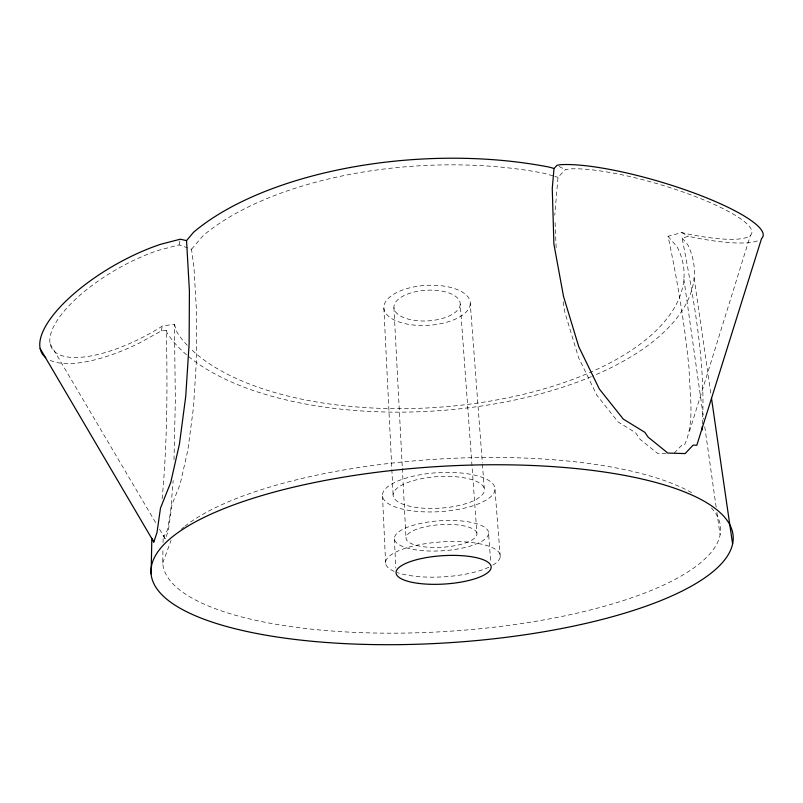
<?xml version="1.0" encoding="UTF-8"?>
<svg xmlns="http://www.w3.org/2000/svg" width="803" height="803" viewBox="0 0 803 803"><rect width="100%" height="100%" fill="white"/><g stroke="black" fill="none" stroke-linecap="round" stroke-linejoin="round"><path stroke-width="0.6" stroke-dasharray="4.01 3.01" d="M711.408 507.877A279.454 86.272 -3.6 0 1 480.114 628.719A279.454 86.272 -3.6 0 1 162.728 563.064L162.959 548.63M163.059 542.607L163.18 535.39L163.922 536.655L167.616 529.759L170.748 510.407L173.147 480.555M174 459.768L175.355 399.302L174.402 324.282L162.306 325.988L159.576 327.845A96.019 36.115 -29.8 0 1 49.816 340.843A96.019 36.115 -29.8 0 1 158.03 250.436L179.109 244.905L191.536 249.251L194.015 268.282L196.574 312.658L196.434 360.326L193.483 407.452L187.892 450.011L180.113 484.289L171.972 504.575L168.389 530.422L165.338 539.074L159.466 529.097M702.404 424.014C705.757 361.48 693.621 299.248 682.138 238.049L688.562 236.303L694.364 237.598A114.488 23.036 16.5 0 0 759.146 240.157M674.169 453.133L682.108 444.892L684.537 444.982C695.247 421.304 689.476 394.383 689.145 369.35C684.758 324.623 677.401 280.247 668.036 236.303L681.667 232.579L690.329 234.516A102.874 20.687 16.5 0 0 728.743 211.58A102.874 20.687 16.5 0 0 569.347 168.951L565.282 169.754L558.005 177.333L554.763 215.214M162.126 498.834C167.325 442.804 167.596 386.544 166.281 330.334L161.283 330.936L139.14 343.152A106.839 40.2 -29.8 0 1 49.666 360.105M161.283 330.936L162.306 325.988M179.109 244.905L180.053 240.328M689.516 431.291L750.464 235.179M162.728 563.064L171.099 540.329M191.536 249.251L203.35 235.409A258.927 121.112 -3.5 0 1 544.083 173.287L553.699 176.078M666.169 453.755L657.747 453.514L639.971 439.211L635.544 432.666L618.22 422.057L596.82 395.176L578.551 357.566L564.89 312.457L562.873 300.272M554.773 176.399L558.005 177.333M559.089 166.412L565.282 169.754M681.667 232.579L688.562 236.303M668.036 236.303L677.341 247.183A258.927 121.112 -3.5 0 1 509.042 397.535A258.927 121.112 -3.5 0 1 190.441 348.572M682.138 238.049L687.749 244.744A269.386 126.131 -3.5 0 1 592.504 376.145M50.127 343.764L156.424 523.968M163.18 535.39L165.338 539.074M166.281 330.334L167.185 333.024A269.386 126.131 -3.5 0 0 186.627 354.846M174.402 324.282L176.891 332.01A258.927 121.112 -3.5 0 0 189.548 347.699M694.093 277.999L711.107 395.528M683.865 279.063L703.709 419.256M704.763 426.704L716.176 507.345M716.878 512.304L720.04 534.637M494.989 489.7A56.371 19.503 -3.6 0 1 409.008 510.407A56.371 19.503 -3.6 0 1 412.24 476.4A56.371 19.503 -3.6 0 1 494.989 489.7L500.259 556.69M488.575 533.503A47.206 15.066 -3.6 0 1 416.737 549.995A47.206 15.066 -3.6 0 1 419.116 523.737A47.206 15.066 -3.6 0 1 488.575 533.503L490.693 561.458M470.277 303.604A43.282 19.995 -3.5 0 1 404.792 323.589A43.282 19.995 -3.5 0 1 406.127 288.839A43.282 19.995 -3.5 0 1 470.277 303.604L482.332 462.909M482.422 464.154L484.4 490.292A45.731 15.819 -3.6 0 1 414.89 507.235A45.731 15.819 -3.6 0 1 416.998 479.672A45.731 15.819 -3.6 0 1 484.4 490.292M460.249 304.136A33.224 15.347 -3.5 0 1 410.162 319.604A33.224 15.347 -3.5 0 1 410.835 292.954A33.224 15.347 -3.5 0 1 460.249 304.136L476.962 534.166A35.543 11.342 -3.6 0 1 423.081 546.692A35.543 11.342 -3.6 0 1 424.436 526.949A35.543 11.342 -3.6 0 1 476.962 534.166M393.922 307.629L402.293 467.165M402.363 468.41L406.017 538.211M383.874 308.161L393.129 495.411M394.373 538.873L395.819 568.122M382.509 496.003L385.621 563.264M555.084 222.672L556.198 248.779M591.339 376.627A269.386 126.131 -3.5 0 1 187.611 355.689M394.163 571.375A57.455 17.485 -3.6 0 1 405.645 548.188A57.455 17.485 -3.6 0 1 480.274 543.902A57.455 17.485 -3.6 0 1 491.707 565.764M488.957 567.159A57.455 17.485 -3.6 0 1 397.284 572.589M181.147 529.338A279.454 86.272 -3.6 0 1 183.907 527.029M184.871 526.266A279.454 86.272 -3.6 0 1 435.708 459.246A279.454 86.272 -3.6 0 1 693.511 493.735"/><path stroke-width="1.2" d="M151.135 573.824L151.827 538.291L153.825 542.025L157.027 532.409L160.48 508.158L170.778 482.292L179.46 443.918L185.744 396.311L189.127 343.754L189.408 290.837L186.537 240.619L193.503 232.308A269.386 126.131 -3.5 0 1 549.493 167.165L554.01 168.489L557.031 165.298L559.741 164.745A114.488 23.036 16.5 0 1 692.598 192.469A114.488 23.036 16.5 0 1 761.555 238.551L696.813 445.253L693.13 445.113L685.12 453.575L667.825 453.063L648.021 437.033L644.859 432.335L623.289 419.086L599.289 388.943L578.802 346.816L563.515 296.427L553.899 244.112L552.263 188.454L554.01 168.489M702.103 430.017L702.284 426.413M186.537 240.619L180.294 239.194L160.54 244.313A106.839 40.2 -29.8 0 0 64.913 302.069A106.839 40.2 -29.8 0 0 45.721 357.616M40.15 348.572L153.825 542.025M711.458 398.007L732.587 543.992A291.66 88.27 -3.6 0 1 279.534 637.371A291.66 88.27 -3.6 0 1 314.344 482.563A291.66 88.27 -3.6 0 1 732.587 543.992M418.564 583.39A47.658 14.203 -3.6 0 0 491.155 567.53A47.658 14.203 -3.6 0 0 421.103 558.617A47.658 14.203 -3.6 0 0 418.564 583.39"/></g></svg>
